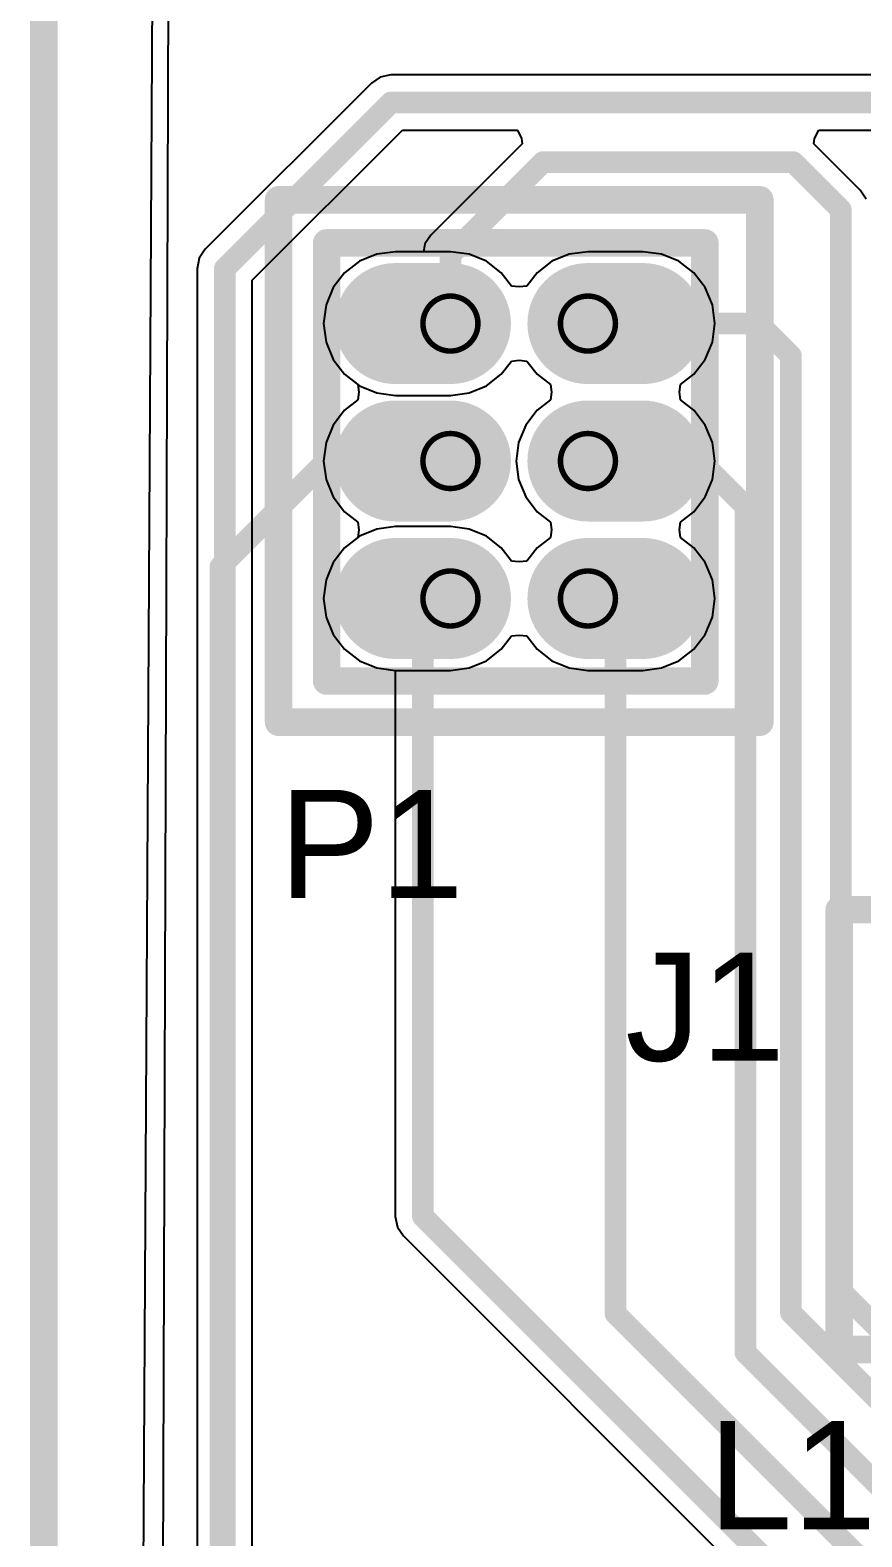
# Model space of a CAD drawing. Header units: inches. Extents: x -3 to 423, y -3 to 110.
# Drawn here: x 31.24 to 38.92, y 26.28 to 40.2 of the extents above; entities that cross this region are included whole.
import ezdxf

# ---------------------------------------------------------------- set-up
doc = ezdxf.new("R2010")
doc.units = ezdxf.units.IN
for name, color, linetype in [('Board Outline', 56, 'Continuous'), ('Bottom Layer', 5, 'Continuous'), ('Bottom Overlay', 54, 'Continuous'), ('Bottom Solder', 6, 'Continuous'), ('Drill Drawing', 1, 'Continuous'), ('Mechanical 1', 6, 'Continuous'), ('Mid Layer', 16, 'Continuous'), ('Mid Layer 2', 76, 'Continuous'), ('Multi-Layer', 9, 'Continuous'), ('Pad Holes', 156, 'Continuous'), ('Top Layer', 1, 'Continuous'), ('Top Overlay', 2, 'Continuous'), ('Top Solder', 216, 'Continuous')]:
    doc.layers.add(name, color=color, linetype=linetype)
doc.styles.add('Arial', font='', dxfattribs={"height": 0.2})
doc.styles.get('Arial').set_extended_font_data('Arial')

msp = doc.modelspace()

# ---------------------------------------------------------------- hatches: boundary and pattern name
at = {"layer": 'Bottom Layer'}
h = msp.add_hatch(color=5, dxfattribs=at)
edge = h.paths.add_edge_path()
edge.add_arc((35.125, 37.488), 0.508, 270, 450)
edge.add_line((35.125, 37.996), (34.617, 37.996))
edge.add_arc((34.617, 37.488), 0.508, 90, 270)
edge.add_line((34.617, 36.98), (35.125, 36.98))
h = msp.add_hatch(color=5, dxfattribs=at)
edge = h.paths.add_edge_path()
edge.add_arc((36.903, 37.488), 0.508, 270, 450)
edge.add_line((36.903, 37.996), (36.395, 37.996))
edge.add_arc((36.395, 37.488), 0.508, 90, 270)
edge.add_line((36.395, 36.98), (36.903, 36.98))
h = msp.add_hatch(color=5, dxfattribs=at)
edge = h.paths.add_edge_path()
edge.add_arc((35.125, 36.218), 0.508, 270, 450)
edge.add_line((35.125, 36.726), (34.617, 36.726))
edge.add_arc((34.617, 36.218), 0.508, 90, 270)
edge.add_line((34.617, 35.71), (35.125, 35.71))
h = msp.add_hatch(color=5, dxfattribs=at)
edge = h.paths.add_edge_path()
edge.add_arc((36.903, 36.218), 0.508, 270, 450)
edge.add_line((36.903, 36.726), (36.395, 36.726))
edge.add_arc((36.395, 36.218), 0.508, 90, 270)
edge.add_line((36.395, 35.71), (36.903, 35.71))
h = msp.add_hatch(color=5, dxfattribs=at)
edge = h.paths.add_edge_path()
edge.add_arc((35.125, 34.948), 0.508, 270, 450)
edge.add_line((35.125, 35.456), (34.617, 35.456))
edge.add_arc((34.617, 34.948), 0.508, 90, 270)
edge.add_line((34.617, 34.44), (35.125, 34.44))
h = msp.add_hatch(color=5, dxfattribs=at)
edge = h.paths.add_edge_path()
edge.add_arc((36.903, 34.948), 0.508, 270, 450)
edge.add_line((36.903, 35.456), (36.395, 35.456))
edge.add_arc((36.395, 34.948), 0.508, 90, 270)
edge.add_line((36.395, 34.44), (36.903, 34.44))
at = {"layer": 'Bottom Solder'}
h = msp.add_hatch(color=6, dxfattribs=at)
edge = h.paths.add_edge_path()
edge.add_arc((35.125, 37.488), 0.559, 270, 450)
edge.add_line((35.125, 38.047), (34.617, 38.047))
edge.add_arc((34.617, 37.488), 0.559, 90, 270)
edge.add_line((34.617, 36.929), (35.125, 36.929))
h = msp.add_hatch(color=6, dxfattribs=at)
edge = h.paths.add_edge_path()
edge.add_arc((36.903, 37.488), 0.559, 270, 450)
edge.add_line((36.903, 38.047), (36.395, 38.047))
edge.add_arc((36.395, 37.488), 0.559, 90, 270)
edge.add_line((36.395, 36.929), (36.903, 36.929))
h = msp.add_hatch(color=6, dxfattribs=at)
edge = h.paths.add_edge_path()
edge.add_arc((35.125, 36.218), 0.559, 270, 450)
edge.add_line((35.125, 36.777), (34.617, 36.777))
edge.add_arc((34.617, 36.218), 0.559, 90, 270)
edge.add_line((34.617, 35.659), (35.125, 35.659))
h = msp.add_hatch(color=6, dxfattribs=at)
edge = h.paths.add_edge_path()
edge.add_arc((36.903, 36.218), 0.559, 270, 450)
edge.add_line((36.903, 36.777), (36.395, 36.777))
edge.add_arc((36.395, 36.218), 0.559, 90, 270)
edge.add_line((36.395, 35.659), (36.903, 35.659))
h = msp.add_hatch(color=6, dxfattribs=at)
edge = h.paths.add_edge_path()
edge.add_arc((35.125, 34.948), 0.559, 270, 450)
edge.add_line((35.125, 35.507), (34.617, 35.507))
edge.add_arc((34.617, 34.948), 0.559, 90, 270)
edge.add_line((34.617, 34.389), (35.125, 34.389))
h = msp.add_hatch(color=6, dxfattribs=at)
edge = h.paths.add_edge_path()
edge.add_arc((36.903, 34.948), 0.559, 270, 450)
edge.add_line((36.903, 35.507), (36.395, 35.507))
edge.add_arc((36.395, 34.948), 0.559, 90, 270)
edge.add_line((36.395, 34.389), (36.903, 34.389))
at = {"layer": 'Mid Layer'}
h = msp.add_hatch(color=16, dxfattribs=at)
edge = h.paths.add_edge_path()
edge.add_arc((35.125, 37.488), 0.508, 270, 450)
edge.add_line((35.125, 37.996), (34.617, 37.996))
edge.add_arc((34.617, 37.488), 0.508, 90, 270)
edge.add_line((34.617, 36.98), (35.125, 36.98))
h = msp.add_hatch(color=16, dxfattribs=at)
edge = h.paths.add_edge_path()
edge.add_arc((36.903, 37.488), 0.508, 270, 450)
edge.add_line((36.903, 37.996), (36.395, 37.996))
edge.add_arc((36.395, 37.488), 0.508, 90, 270)
edge.add_line((36.395, 36.98), (36.903, 36.98))
h = msp.add_hatch(color=16, dxfattribs=at)
edge = h.paths.add_edge_path()
edge.add_arc((35.125, 36.218), 0.508, 270, 450)
edge.add_line((35.125, 36.726), (34.617, 36.726))
edge.add_arc((34.617, 36.218), 0.508, 90, 270)
edge.add_line((34.617, 35.71), (35.125, 35.71))
h = msp.add_hatch(color=16, dxfattribs=at)
edge = h.paths.add_edge_path()
edge.add_arc((36.903, 36.218), 0.508, 270, 450)
edge.add_line((36.903, 36.726), (36.395, 36.726))
edge.add_arc((36.395, 36.218), 0.508, 90, 270)
edge.add_line((36.395, 35.71), (36.903, 35.71))
h = msp.add_hatch(color=16, dxfattribs=at)
edge = h.paths.add_edge_path()
edge.add_arc((35.125, 34.948), 0.508, 270, 450)
edge.add_line((35.125, 35.456), (34.617, 35.456))
edge.add_arc((34.617, 34.948), 0.508, 90, 270)
edge.add_line((34.617, 34.44), (35.125, 34.44))
h = msp.add_hatch(color=16, dxfattribs=at)
edge = h.paths.add_edge_path()
edge.add_arc((36.903, 34.948), 0.508, 270, 450)
edge.add_line((36.903, 35.456), (36.395, 35.456))
edge.add_arc((36.395, 34.948), 0.508, 90, 270)
edge.add_line((36.395, 34.44), (36.903, 34.44))
at = {"layer": 'Mid Layer 2'}
h = msp.add_hatch(color=76, dxfattribs=at)
edge = h.paths.add_edge_path()
edge.add_arc((35.125, 37.488), 0.508, 270, 450)
edge.add_line((35.125, 37.996), (34.617, 37.996))
edge.add_arc((34.617, 37.488), 0.508, 90, 270)
edge.add_line((34.617, 36.98), (35.125, 36.98))
h = msp.add_hatch(color=76, dxfattribs=at)
edge = h.paths.add_edge_path()
edge.add_arc((36.903, 37.488), 0.508, 270, 450)
edge.add_line((36.903, 37.996), (36.395, 37.996))
edge.add_arc((36.395, 37.488), 0.508, 90, 270)
edge.add_line((36.395, 36.98), (36.903, 36.98))
h = msp.add_hatch(color=76, dxfattribs=at)
edge = h.paths.add_edge_path()
edge.add_arc((35.125, 36.218), 0.508, 270, 450)
edge.add_line((35.125, 36.726), (34.617, 36.726))
edge.add_arc((34.617, 36.218), 0.508, 90, 270)
edge.add_line((34.617, 35.71), (35.125, 35.71))
h = msp.add_hatch(color=76, dxfattribs=at)
edge = h.paths.add_edge_path()
edge.add_arc((36.903, 36.218), 0.508, 270, 450)
edge.add_line((36.903, 36.726), (36.395, 36.726))
edge.add_arc((36.395, 36.218), 0.508, 90, 270)
edge.add_line((36.395, 35.71), (36.903, 35.71))
h = msp.add_hatch(color=76, dxfattribs=at)
edge = h.paths.add_edge_path()
edge.add_arc((35.125, 34.948), 0.508, 270, 450)
edge.add_line((35.125, 35.456), (34.617, 35.456))
edge.add_arc((34.617, 34.948), 0.508, 90, 270)
edge.add_line((34.617, 34.44), (35.125, 34.44))
h = msp.add_hatch(color=76, dxfattribs=at)
edge = h.paths.add_edge_path()
edge.add_arc((36.903, 34.948), 0.508, 270, 450)
edge.add_line((36.903, 35.456), (36.395, 35.456))
edge.add_arc((36.395, 34.948), 0.508, 90, 270)
edge.add_line((36.395, 34.44), (36.903, 34.44))
at = {"layer": 'Multi-Layer'}
h = msp.add_hatch(color=9, dxfattribs=at)
edge = h.paths.add_edge_path()
edge.add_arc((35.125, 37.488), 0.508, 270, 450)
edge.add_line((35.125, 37.996), (34.617, 37.996))
edge.add_arc((34.617, 37.488), 0.508, 90, 270)
edge.add_line((34.617, 36.98), (35.125, 36.98))
h = msp.add_hatch(color=9, dxfattribs=at)
edge = h.paths.add_edge_path()
edge.add_arc((36.903, 37.488), 0.508, 270, 450)
edge.add_line((36.903, 37.996), (36.395, 37.996))
edge.add_arc((36.395, 37.488), 0.508, 90, 270)
edge.add_line((36.395, 36.98), (36.903, 36.98))
h = msp.add_hatch(color=9, dxfattribs=at)
edge = h.paths.add_edge_path()
edge.add_arc((35.125, 36.218), 0.508, 270, 450)
edge.add_line((35.125, 36.726), (34.617, 36.726))
edge.add_arc((34.617, 36.218), 0.508, 90, 270)
edge.add_line((34.617, 35.71), (35.125, 35.71))
h = msp.add_hatch(color=9, dxfattribs=at)
edge = h.paths.add_edge_path()
edge.add_arc((36.903, 36.218), 0.508, 270, 450)
edge.add_line((36.903, 36.726), (36.395, 36.726))
edge.add_arc((36.395, 36.218), 0.508, 90, 270)
edge.add_line((36.395, 35.71), (36.903, 35.71))
h = msp.add_hatch(color=9, dxfattribs=at)
edge = h.paths.add_edge_path()
edge.add_arc((35.125, 34.948), 0.508, 270, 450)
edge.add_line((35.125, 35.456), (34.617, 35.456))
edge.add_arc((34.617, 34.948), 0.508, 90, 270)
edge.add_line((34.617, 34.44), (35.125, 34.44))
h = msp.add_hatch(color=9, dxfattribs=at)
edge = h.paths.add_edge_path()
edge.add_arc((36.903, 34.948), 0.508, 270, 450)
edge.add_line((36.903, 35.456), (36.395, 35.456))
edge.add_arc((36.395, 34.948), 0.508, 90, 270)
edge.add_line((36.395, 34.44), (36.903, 34.44))
at = {"layer": 'Pad Holes'}
h = msp.add_hatch(color=7, dxfattribs=at)
edge = h.paths.add_edge_path()
edge.add_arc((35.125, 37.488), 0.356, 0, 360)
h = msp.add_hatch(color=7, dxfattribs=at)
edge = h.paths.add_edge_path()
edge.add_arc((36.395, 37.488), 0.356, 0, 360)
h = msp.add_hatch(color=7, dxfattribs=at)
edge = h.paths.add_edge_path()
edge.add_arc((35.125, 36.218), 0.356, 0, 360)
h = msp.add_hatch(color=7, dxfattribs=at)
edge = h.paths.add_edge_path()
edge.add_arc((36.395, 36.218), 0.356, 0, 360)
h = msp.add_hatch(color=7, dxfattribs=at)
edge = h.paths.add_edge_path()
edge.add_arc((35.125, 34.948), 0.356, 0, 360)
h = msp.add_hatch(color=7, dxfattribs=at)
edge = h.paths.add_edge_path()
edge.add_arc((36.395, 34.948), 0.356, 0, 360)
at = {"layer": 'Top Layer'}
h = msp.add_hatch(color=1, dxfattribs=at)
edge = h.paths.add_edge_path()
edge.add_arc((35.125, 37.488), 0.508, 270, 450)
edge.add_line((35.125, 37.996), (34.617, 37.996))
edge.add_arc((34.617, 37.488), 0.508, 90, 270)
edge.add_line((34.617, 36.98), (35.125, 36.98))
h = msp.add_hatch(color=1, dxfattribs=at)
edge = h.paths.add_edge_path()
edge.add_arc((36.903, 37.488), 0.508, 270, 450)
edge.add_line((36.903, 37.996), (36.395, 37.996))
edge.add_arc((36.395, 37.488), 0.508, 90, 270)
edge.add_line((36.395, 36.98), (36.903, 36.98))
h = msp.add_hatch(color=1, dxfattribs=at)
edge = h.paths.add_edge_path()
edge.add_arc((35.125, 36.218), 0.508, 270, 450)
edge.add_line((35.125, 36.726), (34.617, 36.726))
edge.add_arc((34.617, 36.218), 0.508, 90, 270)
edge.add_line((34.617, 35.71), (35.125, 35.71))
h = msp.add_hatch(color=1, dxfattribs=at)
edge = h.paths.add_edge_path()
edge.add_arc((36.903, 36.218), 0.508, 270, 450)
edge.add_line((36.903, 36.726), (36.395, 36.726))
edge.add_arc((36.395, 36.218), 0.508, 90, 270)
edge.add_line((36.395, 35.71), (36.903, 35.71))
h = msp.add_hatch(color=1, dxfattribs=at)
edge = h.paths.add_edge_path()
edge.add_arc((35.125, 34.948), 0.508, 270, 450)
edge.add_line((35.125, 35.456), (34.617, 35.456))
edge.add_arc((34.617, 34.948), 0.508, 90, 270)
edge.add_line((34.617, 34.44), (35.125, 34.44))
h = msp.add_hatch(color=1, dxfattribs=at)
edge = h.paths.add_edge_path()
edge.add_arc((36.903, 34.948), 0.508, 270, 450)
edge.add_line((36.903, 35.456), (36.395, 35.456))
edge.add_arc((36.395, 34.948), 0.508, 90, 270)
edge.add_line((36.395, 34.44), (36.903, 34.44))
at = {"layer": 'Top Solder'}
h = msp.add_hatch(color=216, dxfattribs=at)
edge = h.paths.add_edge_path()
edge.add_arc((35.125, 37.488), 0.559, 270, 450)
edge.add_line((35.125, 38.047), (34.617, 38.047))
edge.add_arc((34.617, 37.488), 0.559, 90, 270)
edge.add_line((34.617, 36.929), (35.125, 36.929))
h = msp.add_hatch(color=216, dxfattribs=at)
edge = h.paths.add_edge_path()
edge.add_arc((36.903, 37.488), 0.559, 270, 450)
edge.add_line((36.903, 38.047), (36.395, 38.047))
edge.add_arc((36.395, 37.488), 0.559, 90, 270)
edge.add_line((36.395, 36.929), (36.903, 36.929))
h = msp.add_hatch(color=216, dxfattribs=at)
edge = h.paths.add_edge_path()
edge.add_arc((35.125, 36.218), 0.559, 270, 450)
edge.add_line((35.125, 36.777), (34.617, 36.777))
edge.add_arc((34.617, 36.218), 0.559, 90, 270)
edge.add_line((34.617, 35.659), (35.125, 35.659))
h = msp.add_hatch(color=216, dxfattribs=at)
edge = h.paths.add_edge_path()
edge.add_arc((36.903, 36.218), 0.559, 270, 450)
edge.add_line((36.903, 36.777), (36.395, 36.777))
edge.add_arc((36.395, 36.218), 0.559, 90, 270)
edge.add_line((36.395, 35.659), (36.903, 35.659))
h = msp.add_hatch(color=216, dxfattribs=at)
edge = h.paths.add_edge_path()
edge.add_arc((35.125, 34.948), 0.559, 270, 450)
edge.add_line((35.125, 35.507), (34.617, 35.507))
edge.add_arc((34.617, 34.948), 0.559, 90, 270)
edge.add_line((34.617, 34.389), (35.125, 34.389))
h = msp.add_hatch(color=216, dxfattribs=at)
edge = h.paths.add_edge_path()
edge.add_arc((36.903, 34.948), 0.559, 270, 450)
edge.add_line((36.903, 35.507), (36.395, 35.507))
edge.add_arc((36.395, 34.948), 0.559, 90, 270)
edge.add_line((36.395, 34.389), (36.903, 34.389))

# ---------------------------------------------------------------- linework, layer by layer
at = {"layer": 'Board Outline', "const_width": 0.254}
msp.add_lwpolyline([(31.37, 23.771), (31.37, 59.42)], dxfattribs=at)
at = {"layer": 'Bottom Layer'}
for p, q in [((32.462, 22.569), (32.584, 60.681)), ((34.395, 39.71), (32.86, 38.175)), ((34.477, 39.765), (34.395, 39.71)), ((34.575, 39.785), (34.477, 39.765)), ((43.204, 39.785), (34.575, 39.785)), ((33.295, 37.889), (34.681, 39.275)), ((34.681, 39.275), (35.743, 39.275)), ((35.743, 39.275), (35.781, 39.199)), ((38.489, 39.199), (38.527, 39.275)), ((38.527, 39.275), (43.31, 39.275)), ((35.788, 39.148), (34.945, 38.305)), ((35.781, 39.199), (35.788, 39.148)), ((38.482, 39.148), (38.489, 39.199)), ((38.91, 38.72), (38.482, 39.148)), ((38.965, 38.638), (38.91, 38.72)), ((34.945, 38.305), (34.89, 38.223)), ((32.86, 38.175), (32.805, 38.093)), ((34.617, 38.152), (34.445, 38.129)), ((34.875, 38.152), (34.617, 38.152)), ((34.89, 38.223), (34.875, 38.152)), ((32.805, 38.093), (32.785, 37.995)), ((34.285, 38.063), (34.148, 37.957)), ((34.445, 38.129), (34.285, 38.063)), ((32.785, 37.995), (32.785, 22.726)), ((33.295, 22.62), (33.295, 37.889)), ((34.148, 37.957), (34.042, 37.82)), ((34.042, 37.82), (33.976, 37.66)), ((33.976, 37.66), (33.953, 37.488)), ((33.953, 37.488), (33.976, 37.316)), ((33.976, 37.316), (34.042, 37.156)), ((34.042, 37.156), (34.148, 37.019)), ((35.594, 37.019), (35.689, 37.142)), ((35.689, 37.142), (35.76, 37.15)), ((35.76, 37.15), (35.831, 37.142)), ((35.831, 37.142), (35.926, 37.019)), ((34.148, 37.019), (34.285, 36.913)), ((34.285, 36.913), (34.445, 36.847)), ((35.297, 36.847), (35.457, 36.913)), ((35.457, 36.913), (35.594, 37.019)), ((35.926, 37.019), (36.049, 36.924)), ((36.049, 36.924), (36.057, 36.853)), ((34.445, 36.847), (34.617, 36.824)), ((34.617, 36.824), (35.125, 36.824)), ((35.125, 36.824), (35.297, 36.847)), ((36.049, 36.782), (35.926, 36.687)), ((36.057, 36.853), (36.049, 36.782)), ((35.926, 36.687), (35.82, 36.55)), ((35.82, 36.55), (35.754, 36.39)), ((35.754, 36.39), (35.731, 36.218)), ((35.731, 36.218), (35.754, 36.046)), ((35.754, 36.046), (35.82, 35.886)), ((35.82, 35.886), (35.926, 35.749)), ((35.926, 35.749), (36.049, 35.654)), ((36.049, 35.654), (36.057, 35.583)), ((34.285, 35.523), (34.148, 35.417)), ((34.445, 35.589), (34.285, 35.523)), ((34.617, 35.612), (34.445, 35.589)), ((35.125, 35.612), (34.617, 35.612)), ((35.297, 35.589), (35.125, 35.612)), ((35.457, 35.523), (35.297, 35.589)), ((35.594, 35.417), (35.457, 35.523)), ((36.049, 35.512), (35.926, 35.417)), ((36.057, 35.583), (36.049, 35.512)), ((34.148, 35.417), (34.042, 35.28)), ((35.689, 35.294), (35.594, 35.417)), ((35.926, 35.417), (35.831, 35.294)), ((34.042, 35.28), (33.976, 35.12)), ((35.76, 35.286), (35.689, 35.294)), ((35.831, 35.294), (35.76, 35.286)), ((33.976, 35.12), (33.953, 34.948)), ((33.953, 34.948), (33.976, 34.776)), ((33.976, 34.776), (34.042, 34.616)), ((34.042, 34.616), (34.148, 34.479)), ((34.148, 34.479), (34.285, 34.373)), ((34.285, 34.373), (34.445, 34.307)), ((34.445, 34.307), (34.616, 34.284)), ((34.616, 34.284), (34.616, 29.239)), ((34.616, 29.239), (34.636, 29.141)), ((34.636, 29.141), (34.691, 29.059)), ((34.691, 29.059), (38.35, 25.4))]:
    msp.add_line(p, q, dxfattribs=at)
at = {"layer": 'Bottom Layer', "const_width": 0.2}
for points in [[(33.04, 37.995), (34.575, 39.53)], [(34.575, 39.53), (43.31, 39.53)], [(35.125, 38.125), (35.98, 38.98)], [(35.98, 38.98), (38.29, 38.98)], [(38.29, 38.98), (38.73, 38.54)], [(38.73, 28.55), (38.73, 38.54)], [(35.125, 37.488), (35.125, 38.125)], [(33.04, 22.62), (33.04, 37.995)], [(36.395, 37.488), (37.972, 37.488)], [(37.972, 37.488), (38.27, 37.19)], [(38.27, 28.35), (38.27, 37.19)], [(36.395, 36.218), (37.432, 36.218)], [(37.432, 36.218), (37.85, 35.8)], [(37.85, 27.98), (37.85, 35.8)], [(34.871, 34.694), (35.125, 34.948)], [(36.395, 34.948), (36.649, 34.694)], [(34.871, 29.239), (34.871, 34.694)], [(36.649, 28.341), (36.649, 34.694)], [(34.871, 29.239), (38.53, 25.58)], [(38.73, 28.55), (39.53, 27.75)], [(36.649, 28.341), (38.88, 26.11)], [(38.27, 28.35), (39.43, 27.19)], [(37.85, 27.98), (39.15, 26.68)]]:
    msp.add_lwpolyline(points, dxfattribs=at)
at = {"layer": 'Bottom Layer', "const_width": 0.1}
for points in [[(34.525, 39.53, 1), (34.625, 39.53, 1)], [(34.525, 39.53, 1), (34.625, 39.53, 1)], [(35.93, 38.98, 1), (36.03, 38.98, 1)], [(35.93, 38.98, 1), (36.03, 38.98, 1)], [(38.24, 38.98, 1), (38.34, 38.98, 1)], [(38.24, 38.98, 1), (38.34, 38.98, 1)], [(38.68, 38.54, 1), (38.78, 38.54, 1)], [(38.68, 38.54, 1), (38.78, 38.54, 1)], [(35.075, 38.125, 1), (35.175, 38.125, 1)], [(35.075, 38.125, 1), (35.175, 38.125, 1)], [(32.99, 37.995, 1), (33.09, 37.995, 1)], [(32.99, 37.995, 1), (33.09, 37.995, 1)], [(35.075, 37.488, 1), (35.175, 37.488, 1)], [(36.345, 37.488, 1), (36.445, 37.488, 1)], [(37.922, 37.488, 1), (38.022, 37.488, 1)], [(37.922, 37.488, 1), (38.022, 37.488, 1)], [(38.22, 37.19, 1), (38.32, 37.19, 1)], [(38.22, 37.19, 1), (38.32, 37.19, 1)], [(36.345, 36.218, 1), (36.445, 36.218, 1)], [(37.382, 36.218, 1), (37.482, 36.218, 1)], [(37.382, 36.218, 1), (37.482, 36.218, 1)], [(37.8, 35.8, 1), (37.9, 35.8, 1)], [(37.8, 35.8, 1), (37.9, 35.8, 1)], [(35.075, 34.948, 1), (35.175, 34.948, 1)], [(36.345, 34.948, 1), (36.445, 34.948, 1)], [(34.821, 34.694, 1), (34.921, 34.694, 1)], [(34.821, 34.694, 1), (34.921, 34.694, 1)], [(36.599, 34.694, 1), (36.699, 34.694, 1)], [(36.599, 34.694, 1), (36.699, 34.694, 1)], [(34.821, 29.239, 1), (34.921, 29.239, 1)], [(34.821, 29.239, 1), (34.921, 29.239, 1)], [(38.68, 28.55, 1), (38.78, 28.55, 1)], [(38.68, 28.55, 1), (38.78, 28.55, 1)], [(36.599, 28.341, 1), (36.699, 28.341, 1)], [(36.599, 28.341, 1), (36.699, 28.341, 1)], [(38.22, 28.35, 1), (38.32, 28.35, 1)], [(38.22, 28.35, 1), (38.32, 28.35, 1)], [(37.8, 27.98, 1), (37.9, 27.98, 1)], [(37.8, 27.98, 1), (37.9, 27.98, 1)]]:
    msp.add_lwpolyline(points, format="xyb", close=True, dxfattribs=at)
at = {"layer": 'Bottom Overlay', "const_width": 0.254}
for points in [[(38.716, 28.01), (38.716, 32.074)], [(38.716, 32.074), (42.526, 32.074)], [(38.716, 28.01), (42.526, 28.01)]]:
    msp.add_lwpolyline(points, dxfattribs=at)
at = {"layer": 'Bottom Overlay', "const_width": 0.127}
for points in [[(38.653, 32.074, 1), (38.78, 32.074, 1)], [(38.653, 32.074, 1), (38.78, 32.074, 1)], [(38.653, 28.01, 1), (38.78, 28.01, 1)], [(38.653, 28.01, 1), (38.78, 28.01, 1)]]:
    msp.add_lwpolyline(points, format="xyb", close=True, dxfattribs=at)
at = {"layer": 'Drill Drawing'}
for points, const_width in [([(35.379, 37.488, 1), (34.871, 37.488, 1)], 0.0508), ([(36.649, 37.488, 1), (36.141, 37.488, 1)], 0.0508), ([(34.858, 37.488, 1), (34.884, 37.488, 1)], 0.0254), ([(35.366, 37.488, 1), (35.392, 37.488, 1)], 0.0254), ([(36.128, 37.488, 1), (36.154, 37.488, 1)], 0.0254), ([(36.636, 37.488, 1), (36.662, 37.488, 1)], 0.0254), ([(35.379, 36.218, 1), (34.871, 36.218, 1)], 0.0508), ([(36.649, 36.218, 1), (36.141, 36.218, 1)], 0.0508), ([(34.858, 36.218, 1), (34.884, 36.218, 1)], 0.0254), ([(35.366, 36.218, 1), (35.392, 36.218, 1)], 0.0254), ([(36.128, 36.218, 1), (36.154, 36.218, 1)], 0.0254), ([(36.636, 36.218, 1), (36.662, 36.218, 1)], 0.0254), ([(35.379, 34.948, 1), (34.871, 34.948, 1)], 0.0508), ([(36.649, 34.948, 1), (36.141, 34.948, 1)], 0.0508), ([(34.858, 34.948, 1), (34.884, 34.948, 1)], 0.0254), ([(35.366, 34.948, 1), (35.392, 34.948, 1)], 0.0254), ([(36.128, 34.948, 1), (36.154, 34.948, 1)], 0.0254), ([(36.636, 34.948, 1), (36.662, 34.948, 1)], 0.0254)]:
    msp.add_lwpolyline(points, format="xyb", close=True, dxfattribs=dict(at, const_width=const_width))
at = {"layer": 'Mechanical 1', "const_width": 0.254}
for points in [[(31.37, 79.42), (31.37, 23.76)], [(33.982, 38.233), (37.474, 38.233)], [(33.982, 34.186), (33.982, 38.233)], [(37.474, 34.186), (37.474, 38.233)], [(33.982, 34.186), (37.474, 34.186)]]:
    msp.add_lwpolyline(points, dxfattribs=at)
at = {"layer": 'Mechanical 1', "const_width": 0.127}
for points in [[(33.918, 38.233, 1), (34.045, 38.233, 1)], [(33.918, 38.233, 1), (34.045, 38.233, 1)], [(37.411, 38.233, 1), (37.538, 38.233, 1)], [(37.411, 38.233, 1), (37.538, 38.233, 1)], [(33.918, 34.186, 1), (34.045, 34.186, 1)], [(33.918, 34.186, 1), (34.045, 34.186, 1)], [(37.411, 34.186, 1), (37.538, 34.186, 1)], [(37.411, 34.186, 1), (37.538, 34.186, 1)]]:
    msp.add_lwpolyline(points, format="xyb", close=True, dxfattribs=at)
at = {"layer": 'Mid Layer'}
for p, q in [((32.393, 0.89), (32.584, 60.681)), ((34.617, 38.152), (34.445, 38.129)), ((35.125, 38.152), (34.617, 38.152)), ((35.297, 38.129), (35.125, 38.152)), ((36.395, 38.152), (36.223, 38.129)), ((36.903, 38.152), (36.395, 38.152)), ((37.075, 38.129), (36.903, 38.152)), ((34.285, 38.063), (34.148, 37.957)), ((34.445, 38.129), (34.285, 38.063)), ((35.457, 38.063), (35.297, 38.129)), ((35.594, 37.957), (35.457, 38.063)), ((36.063, 38.063), (35.926, 37.957)), ((36.223, 38.129), (36.063, 38.063)), ((37.235, 38.063), (37.075, 38.129)), ((37.372, 37.957), (37.235, 38.063)), ((34.148, 37.957), (34.042, 37.82)), ((35.689, 37.834), (35.594, 37.957)), ((35.926, 37.957), (35.831, 37.834)), ((37.478, 37.82), (37.372, 37.957)), ((34.042, 37.82), (33.976, 37.66)), ((35.76, 37.826), (35.689, 37.834)), ((35.831, 37.834), (35.76, 37.826)), ((37.544, 37.66), (37.478, 37.82)), ((33.976, 37.66), (33.953, 37.488)), ((37.567, 37.488), (37.544, 37.66)), ((33.953, 37.488), (33.976, 37.316)), ((37.544, 37.316), (37.567, 37.488)), ((33.976, 37.316), (34.042, 37.156)), ((37.478, 37.156), (37.544, 37.316)), ((34.042, 37.156), (34.148, 37.019)), ((35.594, 37.019), (35.689, 37.142)), ((35.689, 37.142), (35.76, 37.15)), ((35.76, 37.15), (35.831, 37.142)), ((35.831, 37.142), (35.926, 37.019)), ((37.372, 37.019), (37.478, 37.156)), ((34.148, 37.019), (34.285, 36.913)), ((34.285, 36.913), (34.445, 36.847)), ((35.297, 36.847), (35.457, 36.913)), ((35.457, 36.913), (35.594, 37.019)), ((35.926, 37.019), (36.049, 36.924)), ((36.049, 36.924), (36.057, 36.853)), ((37.241, 36.853), (37.249, 36.924)), ((37.249, 36.924), (37.372, 37.019)), ((34.445, 36.847), (34.617, 36.824)), ((34.617, 36.824), (35.125, 36.824)), ((35.125, 36.824), (35.297, 36.847)), ((36.049, 36.782), (35.926, 36.687)), ((36.057, 36.853), (36.049, 36.782)), ((37.249, 36.782), (37.241, 36.853)), ((37.372, 36.687), (37.249, 36.782)), ((35.926, 36.687), (35.82, 36.55)), ((37.478, 36.55), (37.372, 36.687)), ((35.82, 36.55), (35.754, 36.39)), ((37.544, 36.39), (37.478, 36.55)), ((35.754, 36.39), (35.731, 36.218)), ((37.567, 36.218), (37.544, 36.39)), ((35.731, 36.218), (35.754, 36.046)), ((37.544, 36.046), (37.567, 36.218)), ((35.754, 36.046), (35.82, 35.886)), ((37.478, 35.886), (37.544, 36.046)), ((35.82, 35.886), (35.926, 35.749)), ((37.372, 35.749), (37.478, 35.886)), ((35.926, 35.749), (36.049, 35.654)), ((36.049, 35.654), (36.057, 35.583)), ((37.241, 35.583), (37.249, 35.654)), ((37.249, 35.654), (37.372, 35.749)), ((34.285, 35.523), (34.148, 35.417)), ((34.445, 35.589), (34.285, 35.523)), ((34.617, 35.612), (34.445, 35.589)), ((35.125, 35.612), (34.617, 35.612)), ((35.297, 35.589), (35.125, 35.612)), ((35.457, 35.523), (35.297, 35.589)), ((35.594, 35.417), (35.457, 35.523)), ((36.049, 35.512), (35.926, 35.417)), ((36.057, 35.583), (36.049, 35.512)), ((37.249, 35.512), (37.241, 35.583)), ((37.372, 35.417), (37.249, 35.512)), ((34.148, 35.417), (34.042, 35.28)), ((35.689, 35.294), (35.594, 35.417)), ((35.926, 35.417), (35.831, 35.294)), ((37.478, 35.28), (37.372, 35.417)), ((34.042, 35.28), (33.976, 35.12)), ((35.76, 35.286), (35.689, 35.294)), ((35.831, 35.294), (35.76, 35.286)), ((37.544, 35.12), (37.478, 35.28)), ((33.976, 35.12), (33.953, 34.948)), ((37.567, 34.948), (37.544, 35.12)), ((33.953, 34.948), (33.976, 34.776)), ((37.544, 34.776), (37.567, 34.948)), ((33.976, 34.776), (34.042, 34.616)), ((37.478, 34.616), (37.544, 34.776)), ((34.042, 34.616), (34.148, 34.479)), ((35.594, 34.479), (35.689, 34.602)), ((35.689, 34.602), (35.76, 34.61)), ((35.76, 34.61), (35.831, 34.602)), ((35.831, 34.602), (35.926, 34.479)), ((37.372, 34.479), (37.478, 34.616)), ((34.148, 34.479), (34.285, 34.373)), ((35.457, 34.373), (35.594, 34.479)), ((35.926, 34.479), (36.063, 34.373)), ((37.235, 34.373), (37.372, 34.479)), ((34.285, 34.373), (34.445, 34.307)), ((34.445, 34.307), (34.617, 34.284)), ((34.617, 34.284), (35.125, 34.284)), ((35.125, 34.284), (35.297, 34.307)), ((35.297, 34.307), (35.457, 34.373)), ((36.063, 34.373), (36.223, 34.307)), ((36.223, 34.307), (36.395, 34.284)), ((36.395, 34.284), (36.903, 34.284)), ((36.903, 34.284), (37.075, 34.307)), ((37.075, 34.307), (37.235, 34.373))]:
    msp.add_line(p, q, dxfattribs=at)
at = {"layer": 'Mid Layer 2'}
for p, q in [((32.281, 24.53), (32.496, 62.161)), ((34.617, 38.152), (34.445, 38.129)), ((35.125, 38.152), (34.617, 38.152)), ((35.297, 38.129), (35.125, 38.152)), ((36.395, 38.152), (36.223, 38.129)), ((36.903, 38.152), (36.395, 38.152)), ((37.075, 38.129), (36.903, 38.152)), ((34.285, 38.063), (34.148, 37.957)), ((34.445, 38.129), (34.285, 38.063)), ((35.457, 38.063), (35.297, 38.129)), ((35.594, 37.957), (35.457, 38.063)), ((36.063, 38.063), (35.926, 37.957)), ((36.223, 38.129), (36.063, 38.063)), ((37.235, 38.063), (37.075, 38.129)), ((37.372, 37.957), (37.235, 38.063)), ((34.148, 37.957), (34.042, 37.82)), ((35.689, 37.834), (35.594, 37.957)), ((35.926, 37.957), (35.831, 37.834)), ((37.478, 37.82), (37.372, 37.957)), ((34.042, 37.82), (33.976, 37.66)), ((35.76, 37.826), (35.689, 37.834)), ((35.831, 37.834), (35.76, 37.826)), ((37.544, 37.66), (37.478, 37.82)), ((33.976, 37.66), (33.953, 37.488)), ((37.567, 37.488), (37.544, 37.66)), ((33.953, 37.488), (33.976, 37.316)), ((37.544, 37.316), (37.567, 37.488)), ((33.976, 37.316), (34.042, 37.156)), ((37.478, 37.156), (37.544, 37.316)), ((34.042, 37.156), (34.148, 37.019)), ((37.372, 37.019), (37.478, 37.156)), ((34.148, 37.019), (34.271, 36.924)), ((34.271, 36.924), (34.279, 36.853)), ((37.241, 36.853), (37.249, 36.924)), ((37.249, 36.924), (37.372, 37.019)), ((34.271, 36.782), (34.148, 36.687)), ((34.279, 36.853), (34.271, 36.782)), ((37.249, 36.782), (37.241, 36.853)), ((37.372, 36.687), (37.249, 36.782)), ((34.148, 36.687), (34.042, 36.55)), ((37.478, 36.55), (37.372, 36.687)), ((34.042, 36.55), (33.976, 36.39)), ((37.544, 36.39), (37.478, 36.55)), ((33.976, 36.39), (33.953, 36.218)), ((37.567, 36.218), (37.544, 36.39)), ((33.953, 36.218), (33.976, 36.046)), ((37.544, 36.046), (37.567, 36.218)), ((33.976, 36.046), (34.042, 35.886)), ((37.478, 35.886), (37.544, 36.046)), ((34.042, 35.886), (34.148, 35.749)), ((37.372, 35.749), (37.478, 35.886)), ((34.148, 35.749), (34.271, 35.654)), ((34.271, 35.654), (34.279, 35.583)), ((37.241, 35.583), (37.249, 35.654)), ((37.249, 35.654), (37.372, 35.749)), ((34.271, 35.512), (34.148, 35.417)), ((34.279, 35.583), (34.271, 35.512)), ((37.249, 35.512), (37.241, 35.583)), ((37.372, 35.417), (37.249, 35.512)), ((34.148, 35.417), (34.042, 35.28)), ((37.478, 35.28), (37.372, 35.417)), ((34.042, 35.28), (33.976, 35.12)), ((37.544, 35.12), (37.478, 35.28)), ((33.976, 35.12), (33.953, 34.948)), ((37.567, 34.948), (37.544, 35.12)), ((33.953, 34.948), (33.976, 34.776)), ((37.544, 34.776), (37.567, 34.948)), ((33.976, 34.776), (34.042, 34.616)), ((37.478, 34.616), (37.544, 34.776)), ((34.042, 34.616), (34.148, 34.479)), ((35.594, 34.479), (35.689, 34.602)), ((35.689, 34.602), (35.76, 34.61)), ((35.76, 34.61), (35.831, 34.602)), ((35.831, 34.602), (35.926, 34.479)), ((37.372, 34.479), (37.478, 34.616)), ((34.148, 34.479), (34.285, 34.373)), ((35.457, 34.373), (35.594, 34.479)), ((35.926, 34.479), (36.063, 34.373)), ((37.235, 34.373), (37.372, 34.479)), ((34.285, 34.373), (34.445, 34.307)), ((34.445, 34.307), (34.617, 34.284)), ((34.617, 34.284), (35.125, 34.284)), ((35.125, 34.284), (35.297, 34.307)), ((35.297, 34.307), (35.457, 34.373)), ((36.063, 34.373), (36.223, 34.307)), ((36.223, 34.307), (36.395, 34.284)), ((36.395, 34.284), (36.903, 34.284)), ((36.903, 34.284), (37.075, 34.307)), ((37.075, 34.307), (37.235, 34.373))]:
    msp.add_line(p, q, dxfattribs=at)
at = {"layer": 'Top Layer'}
for p, q in [((32.459, 21.614), (32.584, 60.681)), ((34.617, 38.152), (34.445, 38.129)), ((35.125, 38.152), (34.617, 38.152)), ((35.297, 38.129), (35.125, 38.152)), ((36.395, 38.152), (36.223, 38.129)), ((36.903, 38.152), (36.395, 38.152)), ((37.075, 38.129), (36.903, 38.152)), ((34.285, 38.063), (34.148, 37.957)), ((34.445, 38.129), (34.285, 38.063)), ((35.457, 38.063), (35.297, 38.129)), ((35.594, 37.957), (35.457, 38.063)), ((36.063, 38.063), (35.926, 37.957)), ((36.223, 38.129), (36.063, 38.063)), ((37.235, 38.063), (37.075, 38.129)), ((37.372, 37.957), (37.235, 38.063)), ((34.148, 37.957), (34.042, 37.82)), ((35.689, 37.834), (35.594, 37.957)), ((35.926, 37.957), (35.831, 37.834)), ((37.478, 37.82), (37.372, 37.957)), ((34.042, 37.82), (33.976, 37.66)), ((35.76, 37.826), (35.689, 37.834)), ((35.831, 37.834), (35.76, 37.826)), ((37.544, 37.66), (37.478, 37.82)), ((33.976, 37.66), (33.953, 37.488)), ((37.567, 37.488), (37.544, 37.66)), ((33.953, 37.488), (33.976, 37.316)), ((37.544, 37.316), (37.567, 37.488)), ((33.976, 37.316), (34.042, 37.156)), ((37.478, 37.156), (37.544, 37.316)), ((34.042, 37.156), (34.148, 37.019)), ((35.594, 37.019), (35.689, 37.142)), ((35.689, 37.142), (35.76, 37.15)), ((35.76, 37.15), (35.831, 37.142)), ((35.831, 37.142), (35.926, 37.019)), ((37.372, 37.019), (37.478, 37.156)), ((34.148, 37.019), (34.285, 36.913)), ((34.285, 36.913), (34.445, 36.847)), ((35.297, 36.847), (35.457, 36.913)), ((35.457, 36.913), (35.594, 37.019)), ((35.926, 37.019), (36.049, 36.924)), ((36.049, 36.924), (36.057, 36.853)), ((37.241, 36.853), (37.249, 36.924)), ((37.249, 36.924), (37.372, 37.019)), ((34.445, 36.847), (34.617, 36.824)), ((34.617, 36.824), (35.125, 36.824)), ((35.125, 36.824), (35.297, 36.847)), ((36.049, 36.782), (35.926, 36.687)), ((36.057, 36.853), (36.049, 36.782)), ((37.249, 36.782), (37.241, 36.853)), ((37.372, 36.687), (37.249, 36.782)), ((35.926, 36.687), (35.82, 36.55)), ((37.478, 36.55), (37.372, 36.687)), ((35.82, 36.55), (35.754, 36.39)), ((37.544, 36.39), (37.478, 36.55)), ((35.754, 36.39), (35.731, 36.218)), ((37.567, 36.218), (37.544, 36.39)), ((35.731, 36.218), (35.754, 36.046)), ((37.544, 36.046), (37.567, 36.218)), ((35.754, 36.046), (35.82, 35.886)), ((37.478, 35.886), (37.544, 36.046)), ((35.82, 35.886), (35.926, 35.749)), ((37.372, 35.749), (37.478, 35.886)), ((35.926, 35.749), (36.049, 35.654)), ((36.049, 35.654), (36.057, 35.583)), ((37.241, 35.583), (37.249, 35.654)), ((37.249, 35.654), (37.372, 35.749)), ((34.285, 35.523), (34.148, 35.417)), ((34.445, 35.589), (34.285, 35.523)), ((34.617, 35.612), (34.445, 35.589)), ((35.125, 35.612), (34.617, 35.612)), ((35.297, 35.589), (35.125, 35.612)), ((35.457, 35.523), (35.297, 35.589)), ((35.594, 35.417), (35.457, 35.523)), ((36.049, 35.512), (35.926, 35.417)), ((36.057, 35.583), (36.049, 35.512)), ((37.249, 35.512), (37.241, 35.583)), ((37.372, 35.417), (37.249, 35.512)), ((34.148, 35.417), (34.042, 35.28)), ((35.689, 35.294), (35.594, 35.417)), ((35.926, 35.417), (35.831, 35.294)), ((37.478, 35.28), (37.372, 35.417)), ((34.042, 35.28), (33.976, 35.12)), ((35.76, 35.286), (35.689, 35.294)), ((35.831, 35.294), (35.76, 35.286)), ((37.544, 35.12), (37.478, 35.28)), ((33.976, 35.12), (33.953, 34.948)), ((37.567, 34.948), (37.544, 35.12)), ((33.953, 34.948), (33.976, 34.776)), ((37.544, 34.776), (37.567, 34.948)), ((33.976, 34.776), (34.042, 34.616)), ((37.478, 34.616), (37.544, 34.776)), ((34.042, 34.616), (34.148, 34.479)), ((35.594, 34.479), (35.689, 34.602)), ((35.689, 34.602), (35.76, 34.61)), ((35.76, 34.61), (35.831, 34.602)), ((35.831, 34.602), (35.926, 34.479)), ((37.372, 34.479), (37.478, 34.616)), ((34.148, 34.479), (34.285, 34.373)), ((35.457, 34.373), (35.594, 34.479)), ((35.926, 34.479), (36.063, 34.373)), ((37.235, 34.373), (37.372, 34.479)), ((34.285, 34.373), (34.445, 34.307)), ((34.445, 34.307), (34.617, 34.284)), ((34.617, 34.284), (35.125, 34.284)), ((35.125, 34.284), (35.297, 34.307)), ((35.297, 34.307), (35.457, 34.373)), ((36.063, 34.373), (36.223, 34.307)), ((36.223, 34.307), (36.395, 34.284)), ((36.395, 34.284), (36.903, 34.284)), ((36.903, 34.284), (37.075, 34.307)), ((37.075, 34.307), (37.235, 34.373))]:
    msp.add_line(p, q, dxfattribs=at)
at = {"layer": 'Top Layer', "const_width": 0.2}
for points in [[(33, 35.24), (33.978, 36.218)], [(33.978, 36.218), (35.125, 36.218)], [(33, 22.59), (33, 35.24)]]:
    msp.add_lwpolyline(points, dxfattribs=at)
at = {"layer": 'Top Layer', "const_width": 0.1}
for points in [[(33.928, 36.218, 1), (34.028, 36.218, 1)], [(33.928, 36.218, 1), (34.028, 36.218, 1)], [(35.075, 36.218, 1), (35.175, 36.218, 1)], [(32.95, 35.24, 1), (33.05, 35.24, 1)], [(32.95, 35.24, 1), (33.05, 35.24, 1)]]:
    msp.add_lwpolyline(points, format="xyb", close=True, dxfattribs=at)
at = {"layer": 'Top Overlay', "const_width": 0.254}
for points in [[(33.537, 38.631), (37.982, 38.631)], [(33.537, 33.805), (33.537, 38.631)], [(37.982, 33.805), (37.982, 38.631)], [(33.537, 33.805), (37.982, 33.805)]]:
    msp.add_lwpolyline(points, dxfattribs=at)
at = {"layer": 'Top Overlay', "const_width": 0.127}
for points in [[(33.474, 38.631, 1), (33.601, 38.631, 1)], [(33.474, 38.631, 1), (33.601, 38.631, 1)], [(37.919, 38.631, 1), (38.046, 38.631, 1)], [(37.919, 38.631, 1), (38.046, 38.631, 1)], [(33.474, 33.805, 1), (33.601, 33.805, 1)], [(33.474, 33.805, 1), (33.601, 33.805, 1)], [(37.919, 33.805, 1), (38.046, 33.805, 1)], [(37.919, 33.805, 1), (38.046, 33.805, 1)]]:
    msp.add_lwpolyline(points, format="xyb", close=True, dxfattribs=at)

# ---------------------------------------------------------------- texts
at = {"layer": 'Top Overlay', "style": 'Arial'}
for s, p in [('P1', (33.54, 32.18)), ('J1', (36.74, 30.677)), ('L1', (37.507, 26.348))]:
    msp.add_text(s, height=1, dxfattribs=at).set_placement(p)

doc.saveas('drawing.dxf')
